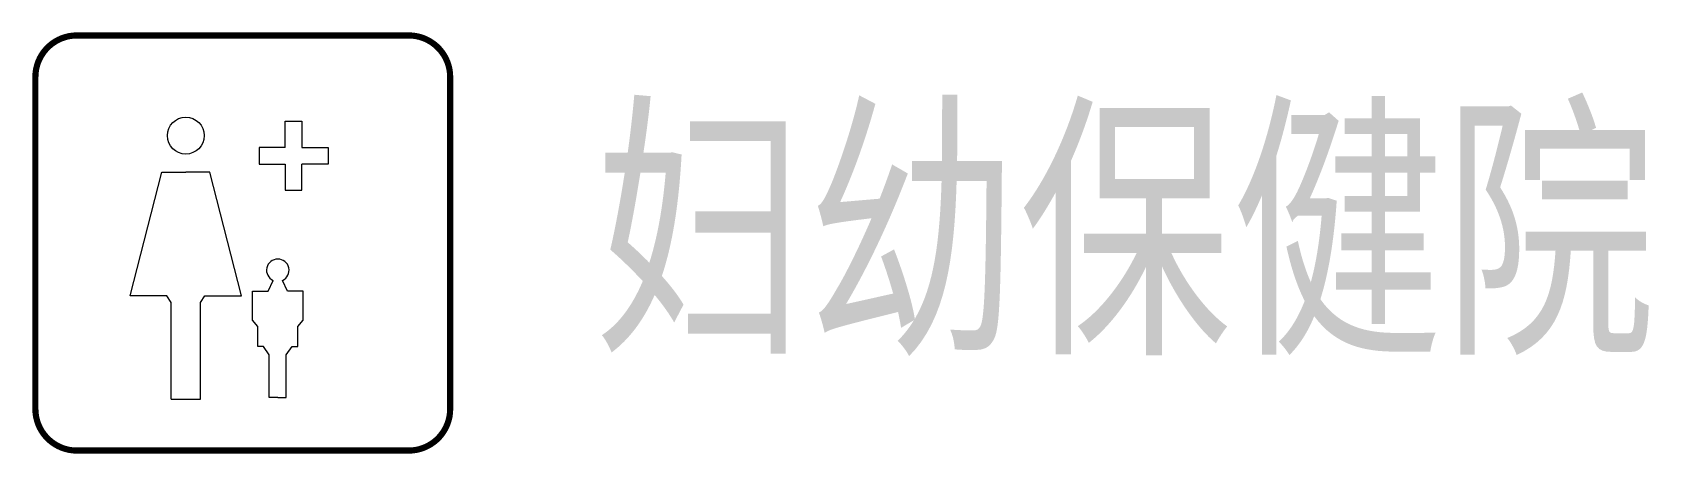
# Model space of a CAD drawing. Header units: millimetres. Extents: x -0.1 to 27.2, y -0.8 to 6.3.
import ezdxf

# ---------------------------------------------------------------- set-up
doc = ezdxf.new("R2010")
doc.units = ezdxf.units.MM
doc.layers.add('设施图块', color=7, linetype='Continuous')
doc.styles.add('设施块标注', font='SIMFANG.TTF', dxfattribs={"width": 0.75})

msp = doc.modelspace()

# ---------------------------------------------------------------- linework, layer by layer
at = {"layer": '设施图块', "color": 5}
for p, q in [((4.215, 4.408), (4.215, 4.851)), ((4.215, 4.851), (4.494, 4.851)), ((4.494, 4.851), (4.494, 4.408)), ((4.215, 4.408), (3.773, 4.408)), ((3.773, 4.408), (3.773, 4.129)), ((4.494, 4.408), (4.937, 4.408)), ((4.937, 4.408), (4.937, 4.129)), ((3.773, 4.129), (4.215, 4.129)), ((4.215, 4.129), (4.215, 3.687)), ((4.494, 3.687), (4.494, 4.129)), ((4.937, 4.129), (4.494, 4.129)), ((1.6, 1.91), (2.133, 3.993)), ((2.133, 3.993), (2.538, 3.993)), ((2.943, 3.993), (2.538, 3.993)), ((3.476, 1.91), (2.943, 3.993)), ((4.215, 3.687), (4.494, 3.687)), ((2.219, 1.91), (1.6, 1.91)), ((2.292, 1.795), (2.219, 1.91)), ((2.784, 1.795), (2.857, 1.91)), ((2.857, 1.91), (3.476, 1.91)), ((3.661, 1.496), (3.661, 1.988)), ((3.661, 1.988), (3.926, 1.988)), ((3.926, 1.988), (4.009, 2.167)), ((4.253, 1.988), (4.17, 2.167)), ((4.518, 1.988), (4.253, 1.988)), ((4.518, 1.496), (4.518, 1.988)), ((2.292, 0.164), (2.292, 1.795)), ((2.784, 0.164), (2.784, 1.795)), ((3.752, 1.393), (3.661, 1.496)), ((3.752, 1.054), (3.752, 1.393)), ((4.427, 1.393), (4.518, 1.496)), ((4.427, 1.054), (4.427, 1.393)), ((3.847, 1.054), (3.752, 1.054)), ((3.946, 0.914), (3.847, 1.054)), ((3.946, 0.194), (3.946, 0.914)), ((4.233, 0.914), (4.332, 1.054)), ((4.233, 0.194), (4.233, 0.914)), ((4.332, 1.054), (4.427, 1.054)), ((2.292, 0.164), (2.784, 0.164)), ((4.09, 0.194), (3.946, 0.194)), ((4.09, 0.194), (4.233, 0.194))]:
    msp.add_line(p, q, dxfattribs=at)
at = {"layer": '设施图块', "color": 5, "const_width": 0.104}
msp.add_lwpolyline([(0, 5.598, -0.41422), (0.7, 6.298), (6.298, 6.298, -0.414214), (6.998, 5.598), (6.998, 0, -0.414214), (6.298, -0.7), (0.7, -0.7, -0.414214), (0, 0), (0, 5.598)], format="xyb", dxfattribs=at)
at = {"layer": '设施图块', "color": 5}
msp.add_circle((2.538, 4.609), 0.311, dxfattribs=at)
msp.add_arc((4.09, 2.339), 0.19, 295.0334, 244.9666, dxfattribs=at)

# ---------------------------------------------------------------- texts
at = {"layer": '设施图块', "style": '设施块标注', "width": 0.75}
msp.add_attdef('妇幼保健院', (9.435, 1.288), '妇幼保健院', height=3.5, dxfattribs=at)

doc.saveas('drawing.dxf')
